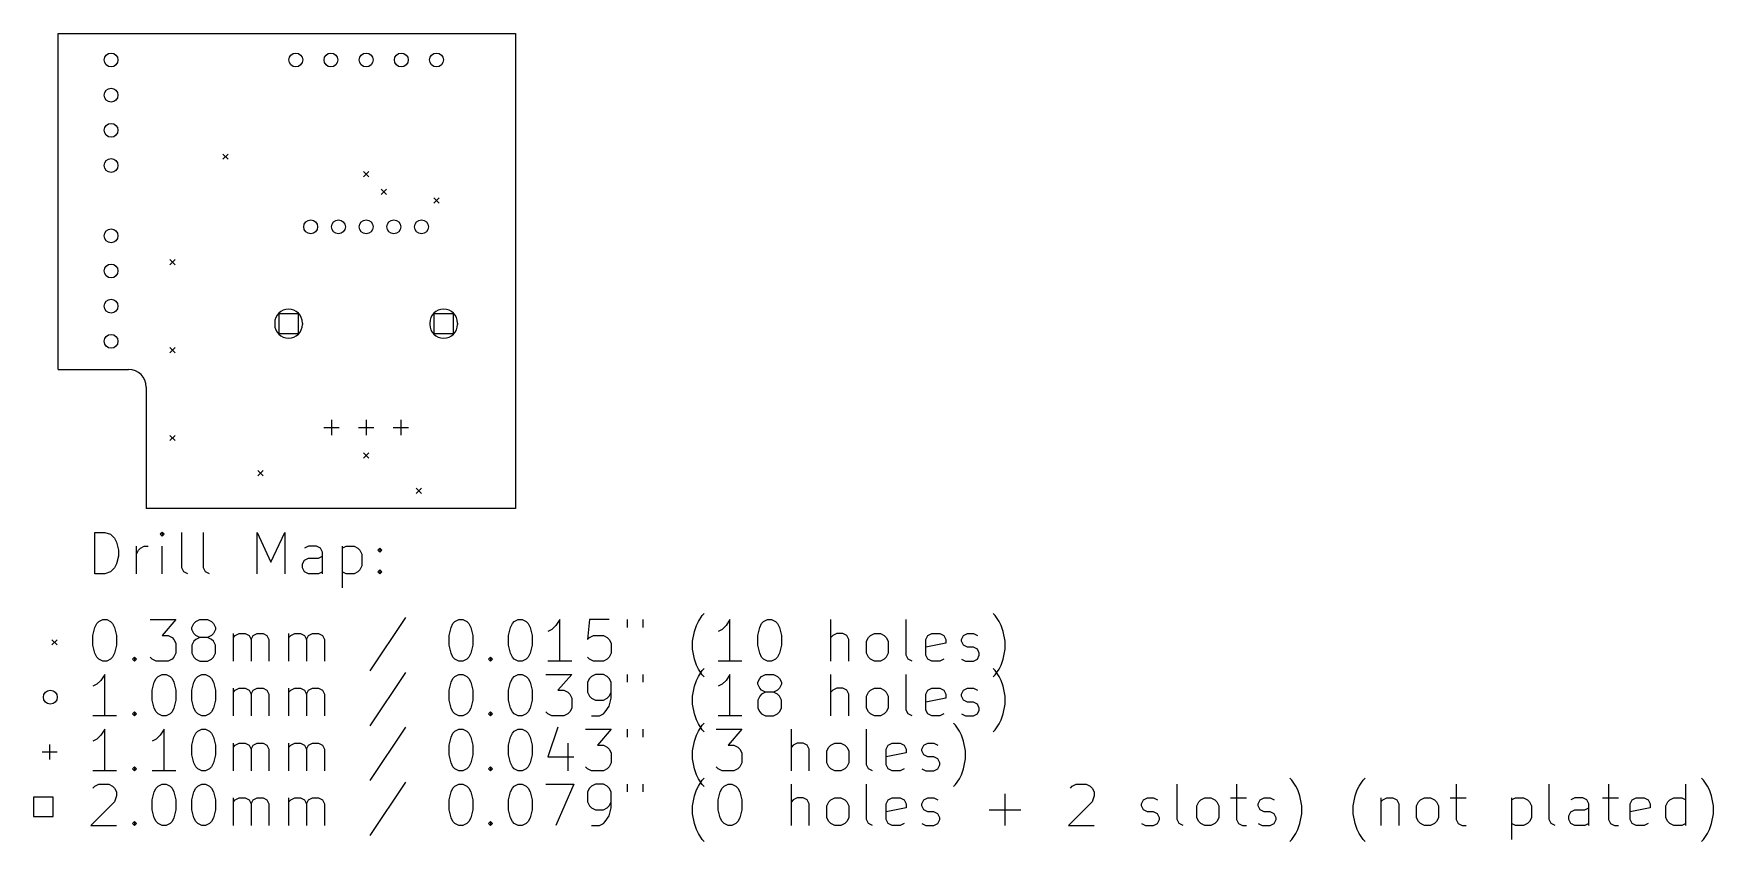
# Model space of a CAD drawing. Extents: x 108 to 229, y -112 to -53.
import ezdxf

# ---------------------------------------------------------------- set-up
doc = ezdxf.new("R2010")
doc.units = 0
doc.header["$MEASUREMENT"] = 0
doc.layers.add('BLACK', color=7, linetype='CONTINUOUS')

msp = doc.modelspace()

# ---------------------------------------------------------------- linework, layer by layer
at = {"layer": 'Black'}
for p, q in [((109.855, -77.597), (109.855, -53.34)), ((109.855, -53.34), (142.875, -53.34)), ((142.875, -53.34), (142.875, -87.63)), ((121.73, -62.0395), (122.11, -62.4205)), ((122.11, -62.0395), (121.73, -62.4205)), ((131.889, -63.3095), (132.27, -63.6905)), ((132.27, -63.3095), (131.889, -63.6905)), ((133.159, -64.5795), (133.54, -64.9605)), ((133.54, -64.5795), (133.159, -64.9605)), ((136.969, -65.2145), (137.35, -65.5955)), ((137.35, -65.2145), (136.969, -65.5955)), ((117.919, -69.6595), (118.3, -70.0405)), ((118.3, -69.6595), (117.919, -70.0405)), ((127.187, -73.5879), (125.773, -73.5879)), ((125.773, -73.5879), (125.773, -75.0021)), ((127.187, -75.0021), (127.187, -73.5879)), ((138.387, -73.5879), (136.973, -73.5879)), ((136.973, -73.5879), (136.973, -75.0021)), ((138.387, -75.0021), (138.387, -73.5879)), ((125.48, -74.245), (125.48, -74.345)), ((125.773, -75.0021), (127.187, -75.0021)), ((127.48, -74.245), (127.48, -74.345)), ((136.68, -74.245), (136.68, -74.345)), ((136.973, -75.0021), (138.387, -75.0021)), ((138.68, -74.245), (138.68, -74.345)), ((117.919, -76.0095), (118.3, -76.3905)), ((118.3, -76.0095), (117.919, -76.3905)), ((109.855, -77.597), (114.935, -77.597)), ((116.205, -78.867), (116.205, -87.63)), ((129.58, -81.245), (129.58, -82.345)), ((132.08, -81.245), (132.08, -82.345)), ((134.58, -81.245), (134.58, -82.345)), ((117.919, -82.3595), (118.3, -82.7405)), ((118.3, -82.3595), (117.919, -82.7405)), ((129.03, -81.795), (130.13, -81.795)), ((131.53, -81.795), (132.63, -81.795)), ((134.03, -81.795), (135.13, -81.795)), ((131.889, -83.6295), (132.27, -84.0105)), ((132.27, -83.6295), (131.889, -84.0105)), ((124.269, -84.8995), (124.65, -85.2805)), ((124.65, -84.8995), (124.269, -85.2805)), ((135.7, -86.1695), (136.081, -86.5505)), ((136.081, -86.1695), (135.7, -86.5505)), ((142.875, -87.63), (116.205, -87.63)), ((112.494, -92.3621), (112.494, -89.3621)), ((112.494, -89.3621), (113.209, -89.3621)), ((113.209, -89.3621), (113.637, -89.505)), ((113.637, -89.505), (113.923, -89.7907)), ((117.351, -89.3621), (117.209, -89.505)), ((117.209, -89.505), (117.351, -89.6479)), ((117.494, -89.505), (117.351, -89.3621)), ((117.351, -89.3621), (117.351, -89.6479)), ((117.351, -89.6479), (117.494, -89.505)), ((118.78, -91.9336), (118.78, -89.3621)), ((120.351, -91.9336), (120.351, -89.3621)), ((124.209, -92.3621), (124.209, -89.3621)), ((124.209, -89.3621), (125.209, -91.505)), ((125.209, -91.505), (126.209, -89.3621)), ((126.209, -89.3621), (126.209, -92.3621)), ((113.923, -89.7907), (114.066, -90.0764)), ((114.066, -90.0764), (114.209, -90.6479)), ((114.209, -90.6479), (114.209, -91.0764)), ((115.494, -92.3621), (115.494, -90.3621)), ((115.494, -90.9336), (115.637, -90.6479)), ((115.637, -90.6479), (115.78, -90.505)), ((115.78, -90.505), (116.066, -90.3621)), ((116.066, -90.3621), (116.351, -90.3621)), ((117.351, -92.3621), (117.351, -90.3621)), ((127.923, -90.3621), (127.637, -90.505)), ((128.494, -90.3621), (127.923, -90.3621)), ((128.78, -90.505), (128.494, -90.3621)), ((128.923, -90.7907), (128.78, -90.505)), ((128.923, -92.3621), (128.923, -90.7907)), ((130.351, -90.3621), (130.351, -93.3621)), ((130.351, -90.505), (130.637, -90.3621)), ((130.637, -90.3621), (131.209, -90.3621)), ((131.209, -90.3621), (131.494, -90.505)), ((131.494, -90.505), (131.637, -90.6479)), ((131.637, -90.6479), (131.78, -90.9336)), ((131.78, -90.9336), (131.78, -91.7907)), ((132.923, -90.6479), (133.066, -90.505)), ((133.066, -90.7907), (132.923, -90.6479)), ((133.066, -90.505), (133.209, -90.6479)), ((133.066, -90.505), (133.066, -90.7907)), ((133.209, -90.6479), (133.066, -90.7907)), ((113.923, -91.9336), (113.637, -92.2193)), ((114.066, -91.6479), (113.923, -91.9336)), ((114.209, -91.0764), (114.066, -91.6479)), ((118.923, -92.2193), (118.78, -91.9336)), ((120.494, -92.2193), (120.351, -91.9336)), ((127.494, -91.6479), (127.637, -91.3621)), ((127.494, -91.9336), (127.494, -91.6479)), ((127.637, -92.2193), (127.494, -91.9336)), ((127.637, -91.3621), (127.923, -91.2193)), ((127.923, -91.2193), (128.637, -91.2193)), ((128.637, -91.2193), (128.923, -91.0764)), ((131.637, -92.0764), (131.494, -92.2193)), ((131.78, -91.7907), (131.637, -92.0764)), ((132.923, -92.2193), (133.066, -92.0764)), ((133.066, -92.0764), (133.209, -92.2193)), ((133.066, -92.0764), (133.066, -92.3621)), ((113.209, -92.3621), (112.494, -92.3621)), ((113.637, -92.2193), (113.209, -92.3621)), ((119.209, -92.3621), (118.923, -92.2193)), ((120.78, -92.3621), (120.494, -92.2193)), ((127.923, -92.3621), (127.637, -92.2193)), ((128.637, -92.3621), (127.923, -92.3621)), ((128.923, -92.2193), (128.637, -92.3621)), ((130.637, -92.3621), (130.351, -92.2193)), ((131.209, -92.3621), (130.637, -92.3621)), ((131.494, -92.2193), (131.209, -92.3621)), ((133.066, -92.3621), (132.923, -92.2193)), ((133.209, -92.2193), (133.066, -92.3621)), ((112.637, -95.9479), (112.78, -95.805)), ((112.78, -95.805), (113.066, -95.6621)), ((113.066, -95.6621), (113.351, -95.6621)), ((113.351, -95.6621), (113.637, -95.805)), ((113.637, -95.805), (113.78, -95.9479)), ((116.494, -95.6621), (118.351, -95.6621)), ((118.351, -95.6621), (117.351, -96.805)), ((119.637, -95.9479), (119.78, -95.805)), ((119.78, -95.805), (120.066, -95.6621)), ((120.066, -95.6621), (120.637, -95.6621)), ((120.637, -95.6621), (120.923, -95.805)), ((120.923, -95.805), (121.066, -95.9479)), ((134.923, -95.5193), (132.351, -99.3764)), ((138.351, -95.9479), (138.494, -95.805)), ((138.494, -95.805), (138.78, -95.6621)), ((138.78, -95.6621), (139.066, -95.6621)), ((139.066, -95.6621), (139.351, -95.805)), ((139.351, -95.805), (139.494, -95.9479)), ((142.637, -95.9479), (142.78, -95.805)), ((142.78, -95.805), (143.066, -95.6621)), ((143.066, -95.6621), (143.351, -95.6621)), ((143.351, -95.6621), (143.637, -95.805)), ((143.637, -95.805), (143.78, -95.9479)), ((146.066, -95.6621), (145.78, -96.0907)), ((146.066, -98.6621), (146.066, -95.6621)), ((148.209, -95.6621), (148.066, -97.0907)), ((149.637, -95.6621), (148.209, -95.6621)), ((150.923, -95.6621), (150.923, -96.2336)), ((152.066, -95.6621), (152.066, -96.2336)), ((155.923, -96.0907), (156.066, -95.805)), ((156.066, -95.805), (156.351, -95.3764)), ((156.351, -95.3764), (156.494, -95.2336)), ((158.351, -95.6621), (158.066, -96.0907)), ((158.351, -98.6621), (158.351, -95.6621)), ((160.637, -95.9479), (160.78, -95.805)), ((160.78, -95.805), (161.066, -95.6621)), ((161.066, -95.6621), (161.351, -95.6621)), ((161.351, -95.6621), (161.637, -95.805)), ((161.637, -95.805), (161.78, -95.9479)), ((165.637, -98.6621), (165.637, -95.6621)), ((171.066, -98.2336), (171.066, -95.6621)), ((177.494, -95.3764), (177.351, -95.2336)), ((177.78, -95.805), (177.494, -95.3764)), ((177.923, -96.0907), (177.78, -95.805)), ((112.351, -96.805), (112.494, -96.2336)), ((112.351, -97.5193), (112.351, -96.805)), ((112.494, -96.2336), (112.637, -95.9479)), ((113.78, -95.9479), (113.923, -96.2336)), ((113.923, -96.2336), (114.066, -96.805)), ((114.066, -96.805), (114.066, -97.5193)), ((117.351, -96.805), (117.78, -96.805)), ((117.78, -96.805), (118.066, -96.9479)), ((118.066, -96.9479), (118.209, -97.0907)), ((119.494, -96.2336), (119.637, -95.9479)), ((119.494, -96.3764), (119.494, -96.2336)), ((119.637, -96.6621), (119.494, -96.3764)), ((119.78, -96.805), (119.637, -96.6621)), ((120.066, -96.9479), (119.78, -96.805)), ((120.066, -96.9479), (119.78, -97.0907)), ((120.637, -96.9479), (120.066, -96.9479)), ((120.923, -96.805), (120.637, -96.9479)), ((120.923, -97.0907), (120.637, -96.9479)), ((121.066, -96.6621), (120.923, -96.805)), ((121.066, -95.9479), (121.209, -96.2336)), ((121.209, -96.3764), (121.066, -96.6621)), ((121.209, -96.2336), (121.209, -96.3764)), ((122.494, -98.6621), (122.494, -96.6621)), ((122.494, -96.9479), (122.637, -96.805)), ((122.637, -96.805), (122.923, -96.6621)), ((122.923, -96.6621), (123.351, -96.6621)), ((123.351, -96.6621), (123.637, -96.805)), ((123.637, -96.805), (123.78, -97.0907)), ((123.78, -97.0907), (123.923, -96.805)), ((123.923, -96.805), (124.209, -96.6621)), ((124.209, -96.6621), (124.637, -96.6621)), ((124.637, -96.6621), (124.923, -96.805)), ((124.923, -96.805), (125.066, -97.0907)), ((126.494, -98.6621), (126.494, -96.6621)), ((126.494, -96.9479), (126.637, -96.805)), ((126.637, -96.805), (126.923, -96.6621)), ((126.923, -96.6621), (127.351, -96.6621)), ((127.351, -96.6621), (127.637, -96.805)), ((127.637, -96.805), (127.78, -97.0907)), ((127.78, -97.0907), (127.923, -96.805)), ((127.923, -96.805), (128.209, -96.6621)), ((128.209, -96.6621), (128.637, -96.6621)), ((128.637, -96.6621), (128.923, -96.805)), ((128.923, -96.805), (129.066, -97.0907)), ((138.066, -96.805), (138.209, -96.2336)), ((138.066, -97.5193), (138.066, -96.805)), ((138.209, -96.2336), (138.351, -95.9479)), ((139.494, -95.9479), (139.637, -96.2336)), ((139.637, -96.2336), (139.78, -96.805)), ((139.78, -96.805), (139.78, -97.5193)), ((142.351, -96.805), (142.494, -96.2336)), ((142.351, -97.5193), (142.351, -96.805)), ((142.494, -96.2336), (142.637, -95.9479)), ((143.78, -95.9479), (143.923, -96.2336)), ((143.923, -96.2336), (144.066, -96.805)), ((144.066, -96.805), (144.066, -97.5193)), ((145.494, -96.3764), (145.209, -96.5193)), ((145.78, -96.0907), (145.494, -96.3764)), ((148.066, -97.0907), (148.209, -96.9479)), ((148.209, -96.9479), (148.494, -96.805)), ((148.494, -96.805), (149.209, -96.805)), ((149.209, -96.805), (149.494, -96.9479)), ((149.494, -96.9479), (149.637, -97.0907)), ((155.637, -97.2336), (155.78, -96.5193)), ((155.78, -96.5193), (155.923, -96.0907)), ((157.78, -96.3764), (157.494, -96.5193)), ((158.066, -96.0907), (157.78, -96.3764)), ((160.351, -96.805), (160.494, -96.2336)), ((160.351, -97.5193), (160.351, -96.805)), ((160.494, -96.2336), (160.637, -95.9479)), ((161.78, -95.9479), (161.923, -96.2336)), ((161.923, -96.2336), (162.066, -96.805)), ((162.066, -96.805), (162.066, -97.5193)), ((165.78, -96.805), (165.637, -96.9479)), ((166.066, -96.6621), (165.78, -96.805)), ((166.494, -96.6621), (166.066, -96.6621)), ((166.78, -96.805), (166.494, -96.6621)), ((166.923, -97.0907), (166.78, -96.805)), ((168.209, -97.2336), (168.351, -96.9479)), ((168.351, -96.9479), (168.494, -96.805)), ((168.494, -96.805), (168.78, -96.6621)), ((168.78, -96.6621), (169.209, -96.6621)), ((169.209, -96.6621), (169.494, -96.805)), ((169.494, -96.805), (169.637, -96.9479)), ((169.637, -96.9479), (169.78, -97.2336)), ((172.494, -97.0907), (172.637, -96.805)), ((172.637, -96.805), (172.923, -96.6621)), ((172.923, -96.6621), (173.494, -96.6621)), ((173.494, -96.6621), (173.78, -96.805)), ((173.78, -96.805), (173.923, -97.0907)), ((175.066, -97.0907), (175.209, -96.805)), ((175.209, -96.805), (175.494, -96.6621)), ((175.494, -96.6621), (175.923, -96.6621)), ((175.923, -96.6621), (176.209, -96.805)), ((178.066, -96.5193), (177.923, -96.0907)), ((178.209, -97.2336), (178.066, -96.5193)), ((109.399, -97.1145), (109.78, -97.4955)), ((109.78, -97.1145), (109.399, -97.4955)), ((112.494, -98.0907), (112.351, -97.5193)), ((112.637, -98.3764), (112.494, -98.0907)), ((113.923, -98.0907), (113.78, -98.3764)), ((114.066, -97.5193), (113.923, -98.0907)), ((118.209, -97.0907), (118.351, -97.3764)), ((118.351, -98.0907), (118.209, -98.3764)), ((118.351, -97.3764), (118.351, -98.0907)), ((119.637, -97.2336), (119.494, -97.5193)), ((119.494, -97.5193), (119.494, -98.0907)), ((119.494, -98.0907), (119.637, -98.3764)), ((119.78, -97.0907), (119.637, -97.2336)), ((121.066, -97.2336), (120.923, -97.0907)), ((121.209, -97.5193), (121.066, -97.2336)), ((121.066, -98.3764), (121.209, -98.0907)), ((121.209, -98.0907), (121.209, -97.5193)), ((123.78, -97.0907), (123.78, -98.6621)), ((125.066, -97.0907), (125.066, -98.6621)), ((127.78, -97.0907), (127.78, -98.6621)), ((129.066, -97.0907), (129.066, -98.6621)), ((138.209, -98.0907), (138.066, -97.5193)), ((138.351, -98.3764), (138.209, -98.0907)), ((139.637, -98.0907), (139.494, -98.3764)), ((139.78, -97.5193), (139.637, -98.0907)), ((142.494, -98.0907), (142.351, -97.5193)), ((142.637, -98.3764), (142.494, -98.0907)), ((143.923, -98.0907), (143.78, -98.3764)), ((144.066, -97.5193), (143.923, -98.0907)), ((149.637, -97.0907), (149.78, -97.3764)), ((149.78, -98.0907), (149.637, -98.3764)), ((149.78, -97.3764), (149.78, -98.0907)), ((155.637, -97.805), (155.637, -97.2336)), ((155.78, -98.5193), (155.637, -97.805)), ((160.494, -98.0907), (160.351, -97.5193)), ((160.637, -98.3764), (160.494, -98.0907)), ((161.923, -98.0907), (161.78, -98.3764)), ((162.066, -97.5193), (161.923, -98.0907)), ((166.923, -98.6621), (166.923, -97.0907)), ((168.209, -98.0907), (168.209, -97.2336)), ((168.351, -98.3764), (168.209, -98.0907)), ((169.78, -98.0907), (169.637, -98.3764)), ((169.78, -97.2336), (169.78, -98.0907)), ((171.209, -98.5193), (171.066, -98.2336)), ((172.494, -98.2336), (172.494, -97.0907)), ((173.923, -97.3764), (172.494, -97.6621)), ((172.637, -98.5193), (172.494, -98.2336)), ((173.923, -97.0907), (173.923, -97.3764)), ((175.066, -97.2336), (175.066, -97.0907)), ((175.209, -97.5193), (175.066, -97.2336)), ((175.494, -97.6621), (175.209, -97.5193)), ((175.923, -97.6621), (175.494, -97.6621)), ((176.209, -97.805), (175.923, -97.6621)), ((176.351, -98.0907), (176.209, -97.805)), ((176.209, -98.5193), (176.351, -98.2336)), ((176.351, -98.2336), (176.351, -98.0907)), ((178.066, -98.5193), (178.209, -97.805)), ((178.209, -97.805), (178.209, -97.2336)), ((112.78, -98.5193), (112.637, -98.3764)), ((113.066, -98.6621), (112.78, -98.5193)), ((113.351, -98.6621), (113.066, -98.6621)), ((113.637, -98.5193), (113.351, -98.6621)), ((113.78, -98.3764), (113.637, -98.5193)), ((115.209, -98.5193), (115.351, -98.3764)), ((115.351, -98.6621), (115.209, -98.5193)), ((115.351, -98.3764), (115.494, -98.5193)), ((115.351, -98.3764), (115.351, -98.6621)), ((115.494, -98.5193), (115.351, -98.6621)), ((116.637, -98.5193), (116.494, -98.3764)), ((116.923, -98.6621), (116.637, -98.5193)), ((117.78, -98.6621), (116.923, -98.6621)), ((118.066, -98.5193), (117.78, -98.6621)), ((118.209, -98.3764), (118.066, -98.5193)), ((119.637, -98.3764), (119.78, -98.5193)), ((119.78, -98.5193), (120.066, -98.6621)), ((120.066, -98.6621), (120.637, -98.6621)), ((120.637, -98.6621), (120.923, -98.5193)), ((120.923, -98.5193), (121.066, -98.3764)), ((138.494, -98.5193), (138.351, -98.3764)), ((138.78, -98.6621), (138.494, -98.5193)), ((139.066, -98.6621), (138.78, -98.6621)), ((139.351, -98.5193), (139.066, -98.6621)), ((139.494, -98.3764), (139.351, -98.5193)), ((140.923, -98.5193), (141.066, -98.3764)), ((141.066, -98.6621), (140.923, -98.5193)), ((141.066, -98.3764), (141.209, -98.5193)), ((141.066, -98.3764), (141.066, -98.6621)), ((141.209, -98.5193), (141.066, -98.6621)), ((142.78, -98.5193), (142.637, -98.3764)), ((143.066, -98.6621), (142.78, -98.5193)), ((143.351, -98.6621), (143.066, -98.6621)), ((143.637, -98.5193), (143.351, -98.6621)), ((143.78, -98.3764), (143.637, -98.5193)), ((146.923, -98.6621), (145.209, -98.6621)), ((148.209, -98.5193), (148.066, -98.3764)), ((148.494, -98.6621), (148.209, -98.5193)), ((149.209, -98.6621), (148.494, -98.6621)), ((149.494, -98.5193), (149.209, -98.6621)), ((149.637, -98.3764), (149.494, -98.5193)), ((155.923, -98.9479), (155.78, -98.5193)), ((156.066, -99.2336), (155.923, -98.9479)), ((156.351, -99.6621), (156.066, -99.2336)), ((156.066, -99.765), (156.351, -99.3364)), ((156.351, -99.3364), (156.494, -99.1936)), ((159.209, -98.6621), (157.494, -98.6621)), ((160.78, -98.5193), (160.637, -98.3764)), ((161.066, -98.6621), (160.78, -98.5193)), ((161.351, -98.6621), (161.066, -98.6621)), ((161.637, -98.5193), (161.351, -98.6621)), ((161.78, -98.3764), (161.637, -98.5193)), ((168.494, -98.5193), (168.351, -98.3764)), ((168.78, -98.6621), (168.494, -98.5193)), ((169.209, -98.6621), (168.78, -98.6621)), ((169.494, -98.5193), (169.209, -98.6621)), ((169.637, -98.3764), (169.494, -98.5193)), ((171.494, -98.6621), (171.209, -98.5193)), ((172.923, -98.6621), (172.637, -98.5193)), ((173.494, -98.6621), (172.923, -98.6621)), ((173.78, -98.5193), (173.494, -98.6621)), ((175.066, -98.5193), (175.351, -98.6621)), ((175.351, -98.6621), (175.923, -98.6621)), ((175.923, -98.6621), (176.209, -98.5193)), ((177.494, -99.3364), (177.351, -99.1936)), ((177.494, -99.6621), (177.78, -99.2336)), ((177.78, -99.765), (177.494, -99.3364)), ((177.78, -99.2336), (177.923, -98.9479)), ((177.923, -98.9479), (178.066, -98.5193)), ((112.637, -100.336), (112.351, -100.479)), ((112.923, -100.051), (112.637, -100.336)), ((113.209, -99.6221), (112.923, -100.051)), ((113.209, -102.622), (113.209, -99.6221)), ((116.637, -100.765), (116.78, -100.194)), ((116.78, -100.194), (116.923, -99.9079)), ((116.923, -99.9079), (117.066, -99.765)), ((117.066, -99.765), (117.351, -99.6221)), ((117.351, -99.6221), (117.637, -99.6221)), ((117.637, -99.6221), (117.923, -99.765)), ((117.923, -99.765), (118.066, -99.9079)), ((118.066, -99.9079), (118.209, -100.194)), ((118.209, -100.194), (118.351, -100.765)), ((119.494, -100.765), (119.637, -100.194)), ((119.637, -100.194), (119.78, -99.9079)), ((119.78, -99.9079), (119.923, -99.765)), ((119.923, -99.765), (120.209, -99.6221)), ((120.209, -99.6221), (120.494, -99.6221)), ((120.494, -99.6221), (120.78, -99.765)), ((120.78, -99.765), (120.923, -99.9079)), ((120.923, -99.9079), (121.066, -100.194)), ((121.066, -100.194), (121.209, -100.765)), ((122.494, -102.622), (122.494, -100.622)), ((122.637, -100.765), (122.923, -100.622)), ((122.923, -100.622), (123.351, -100.622)), ((123.351, -100.622), (123.637, -100.765)), ((123.923, -100.765), (124.209, -100.622)), ((124.209, -100.622), (124.637, -100.622)), ((124.637, -100.622), (124.923, -100.765)), ((126.494, -102.622), (126.494, -100.622)), ((126.637, -100.765), (126.923, -100.622)), ((126.923, -100.622), (127.351, -100.622)), ((127.351, -100.622), (127.637, -100.765)), ((127.923, -100.765), (128.209, -100.622)), ((128.209, -100.622), (128.637, -100.622)), ((128.637, -100.622), (128.923, -100.765)), ((134.923, -99.4793), (132.351, -103.336)), ((138.066, -100.765), (138.209, -100.194)), ((138.209, -100.194), (138.351, -99.9079)), ((138.351, -99.9079), (138.494, -99.765)), ((138.494, -99.765), (138.78, -99.6221)), ((138.78, -99.6221), (139.066, -99.6221)), ((139.066, -99.6221), (139.351, -99.765)), ((139.351, -99.765), (139.494, -99.9079)), ((139.494, -99.9079), (139.637, -100.194)), ((139.637, -100.194), (139.78, -100.765)), ((142.351, -100.765), (142.494, -100.194)), ((142.494, -100.194), (142.637, -99.9079)), ((142.637, -99.9079), (142.78, -99.765)), ((142.78, -99.765), (143.066, -99.6221)), ((143.066, -99.6221), (143.351, -99.6221)), ((143.351, -99.6221), (143.637, -99.765)), ((143.637, -99.765), (143.78, -99.9079)), ((143.78, -99.9079), (143.923, -100.194)), ((143.923, -100.194), (144.066, -100.765)), ((145.066, -99.6221), (146.923, -99.6221)), ((146.923, -99.6221), (145.923, -100.765)), ((148.209, -99.9079), (148.066, -100.194)), ((148.066, -100.194), (148.066, -100.908)), ((148.351, -99.765), (148.209, -99.9079)), ((148.637, -99.6221), (148.351, -99.765)), ((149.209, -99.6221), (148.637, -99.6221)), ((149.494, -99.765), (149.209, -99.6221)), ((149.637, -99.9079), (149.494, -99.765)), ((149.78, -100.194), (149.637, -99.9079)), ((149.78, -101.336), (149.78, -100.194)), ((150.923, -99.6221), (150.923, -100.194)), ((152.066, -99.6221), (152.066, -100.194)), ((155.637, -101.194), (155.78, -100.479)), ((155.78, -100.479), (155.923, -100.051)), ((155.923, -100.051), (156.066, -99.765)), ((156.494, -99.805), (156.351, -99.6621)), ((157.78, -100.336), (157.494, -100.479)), ((158.066, -100.051), (157.78, -100.336)), ((158.351, -99.6221), (158.066, -100.051)), ((158.351, -102.622), (158.351, -99.6221)), ((160.351, -100.194), (160.494, -99.9079)), ((160.351, -100.336), (160.351, -100.194)), ((160.494, -100.622), (160.351, -100.336)), ((160.494, -99.9079), (160.637, -99.765)), ((160.637, -100.765), (160.494, -100.622)), ((160.637, -99.765), (160.923, -99.6221)), ((160.923, -99.6221), (161.494, -99.6221)), ((161.494, -99.6221), (161.78, -99.765)), ((161.78, -99.765), (161.923, -99.9079)), ((161.923, -100.622), (161.78, -100.765)), ((161.923, -99.9079), (162.066, -100.194)), ((162.066, -100.336), (161.923, -100.622)), ((162.066, -100.194), (162.066, -100.336)), ((165.637, -102.622), (165.637, -99.6221)), ((166.066, -100.622), (165.78, -100.765)), ((166.494, -100.622), (166.066, -100.622)), ((166.78, -100.765), (166.494, -100.622)), ((168.494, -100.765), (168.78, -100.622)), ((168.78, -100.622), (169.209, -100.622)), ((169.209, -100.622), (169.494, -100.765)), ((171.066, -102.194), (171.066, -99.6221)), ((172.637, -100.765), (172.923, -100.622)), ((172.923, -100.622), (173.494, -100.622)), ((173.494, -100.622), (173.78, -100.765)), ((175.209, -100.765), (175.494, -100.622)), ((175.494, -100.622), (175.923, -100.622)), ((175.923, -100.622), (176.209, -100.765)), ((177.351, -99.805), (177.494, -99.6621)), ((177.923, -100.051), (177.78, -99.765)), ((178.066, -100.479), (177.923, -100.051)), ((178.209, -101.194), (178.066, -100.479)), ((116.637, -101.479), (116.637, -100.765)), ((116.78, -102.051), (116.637, -101.479)), ((118.351, -101.479), (118.209, -102.051)), ((118.351, -100.765), (118.351, -101.479)), ((119.494, -101.479), (119.494, -100.765)), ((119.637, -102.051), (119.494, -101.479)), ((121.209, -101.479), (121.066, -102.051)), ((121.209, -100.765), (121.209, -101.479)), ((122.494, -100.908), (122.637, -100.765)), ((123.637, -100.765), (123.78, -101.051)), ((123.78, -101.051), (123.923, -100.765)), ((123.78, -101.051), (123.78, -102.622)), ((124.923, -100.765), (125.066, -101.051)), ((125.066, -101.051), (125.066, -102.622)), ((126.494, -100.908), (126.637, -100.765)), ((127.637, -100.765), (127.78, -101.051)), ((127.78, -101.051), (127.923, -100.765)), ((127.78, -101.051), (127.78, -102.622)), ((128.923, -100.765), (129.066, -101.051)), ((129.066, -101.051), (129.066, -102.622)), ((138.066, -101.479), (138.066, -100.765)), ((138.209, -102.051), (138.066, -101.479)), ((139.78, -101.479), (139.637, -102.051)), ((139.78, -100.765), (139.78, -101.479)), ((142.351, -101.479), (142.351, -100.765)), ((142.494, -102.051), (142.351, -101.479)), ((144.066, -101.479), (143.923, -102.051)), ((144.066, -100.765), (144.066, -101.479)), ((145.923, -100.765), (146.351, -100.765)), ((146.351, -100.765), (146.637, -100.908)), ((146.637, -100.908), (146.78, -101.051)), ((146.78, -101.051), (146.923, -101.336)), ((146.923, -101.336), (146.923, -102.051)), ((148.066, -100.908), (148.209, -101.194)), ((148.209, -101.194), (148.351, -101.336)), ((148.351, -101.336), (148.637, -101.479)), ((148.637, -101.479), (149.209, -101.479)), ((149.209, -101.479), (149.494, -101.336)), ((149.494, -101.336), (149.637, -101.194)), ((149.637, -101.194), (149.78, -100.908)), ((149.637, -101.908), (149.78, -101.336)), ((155.637, -101.765), (155.637, -101.194)), ((155.78, -102.479), (155.637, -101.765)), ((160.494, -101.194), (160.351, -101.479)), ((160.351, -101.479), (160.351, -102.051)), ((160.637, -101.051), (160.494, -101.194)), ((160.923, -100.908), (160.637, -100.765)), ((160.923, -100.908), (160.637, -101.051)), ((161.494, -100.908), (160.923, -100.908)), ((161.78, -100.765), (161.494, -100.908)), ((161.78, -101.051), (161.494, -100.908)), ((161.923, -101.194), (161.78, -101.051)), ((162.066, -101.479), (161.923, -101.194)), ((162.066, -102.051), (162.066, -101.479)), ((165.78, -100.765), (165.637, -100.908)), ((166.923, -101.051), (166.78, -100.765)), ((166.923, -102.622), (166.923, -101.051)), ((168.209, -101.194), (168.351, -100.908)), ((168.209, -102.051), (168.209, -101.194)), ((168.351, -100.908), (168.494, -100.765)), ((169.494, -100.765), (169.637, -100.908)), ((169.637, -100.908), (169.78, -101.194)), ((169.78, -101.194), (169.78, -102.051)), ((172.494, -101.051), (172.637, -100.765)), ((172.494, -102.194), (172.494, -101.051)), ((173.923, -101.336), (172.494, -101.622)), ((173.78, -100.765), (173.923, -101.051)), ((173.923, -101.051), (173.923, -101.336)), ((175.066, -101.051), (175.209, -100.765)), ((175.066, -101.194), (175.066, -101.051)), ((175.209, -101.479), (175.066, -101.194)), ((175.494, -101.622), (175.209, -101.479)), ((175.923, -101.622), (175.494, -101.622)), ((176.209, -101.765), (175.923, -101.622)), ((176.351, -102.051), (176.209, -101.765)), ((178.066, -102.479), (178.209, -101.765)), ((178.209, -101.765), (178.209, -101.194)), ((114.066, -102.622), (112.351, -102.622)), ((115.209, -102.479), (115.351, -102.336)), ((115.351, -102.622), (115.209, -102.479)), ((115.351, -102.336), (115.494, -102.479)), ((115.351, -102.336), (115.351, -102.622)), ((115.494, -102.479), (115.351, -102.622)), ((116.923, -102.336), (116.78, -102.051)), ((117.066, -102.479), (116.923, -102.336)), ((117.351, -102.622), (117.066, -102.479)), ((117.637, -102.622), (117.351, -102.622)), ((117.923, -102.479), (117.637, -102.622)), ((118.066, -102.336), (117.923, -102.479)), ((118.209, -102.051), (118.066, -102.336)), ((119.78, -102.336), (119.637, -102.051)), ((119.923, -102.479), (119.78, -102.336)), ((120.209, -102.622), (119.923, -102.479)), ((120.494, -102.622), (120.209, -102.622)), ((120.78, -102.479), (120.494, -102.622)), ((120.923, -102.336), (120.78, -102.479)), ((121.066, -102.051), (120.923, -102.336)), ((138.351, -102.336), (138.209, -102.051)), ((138.494, -102.479), (138.351, -102.336)), ((138.78, -102.622), (138.494, -102.479)), ((139.066, -102.622), (138.78, -102.622)), ((139.351, -102.479), (139.066, -102.622)), ((139.494, -102.336), (139.351, -102.479)), ((139.637, -102.051), (139.494, -102.336)), ((140.923, -102.479), (141.066, -102.336)), ((141.066, -102.622), (140.923, -102.479)), ((141.066, -102.336), (141.209, -102.479)), ((141.066, -102.336), (141.066, -102.622)), ((141.209, -102.479), (141.066, -102.622)), ((142.637, -102.336), (142.494, -102.051)), ((142.78, -102.479), (142.637, -102.336)), ((143.066, -102.622), (142.78, -102.479)), ((143.351, -102.622), (143.066, -102.622)), ((143.637, -102.479), (143.351, -102.622)), ((143.78, -102.336), (143.637, -102.479)), ((143.923, -102.051), (143.78, -102.336)), ((145.209, -102.479), (145.066, -102.336)), ((145.494, -102.622), (145.209, -102.479)), ((146.351, -102.622), (145.494, -102.622)), ((146.637, -102.479), (146.351, -102.622)), ((146.78, -102.336), (146.637, -102.479)), ((146.923, -102.051), (146.78, -102.336)), ((148.351, -102.622), (148.923, -102.622)), ((148.923, -102.622), (149.209, -102.479)), ((149.209, -102.479), (149.351, -102.336)), ((149.351, -102.336), (149.637, -101.908)), ((155.923, -102.908), (155.78, -102.479)), ((156.066, -103.194), (155.923, -102.908)), ((159.209, -102.622), (157.494, -102.622)), ((160.351, -102.051), (160.494, -102.336)), ((160.494, -102.336), (160.637, -102.479)), ((160.637, -102.479), (160.923, -102.622)), ((160.923, -102.622), (161.494, -102.622)), ((161.494, -102.622), (161.78, -102.479)), ((161.78, -102.479), (161.923, -102.336)), ((161.923, -102.336), (162.066, -102.051)), ((168.351, -102.336), (168.209, -102.051)), ((168.494, -102.479), (168.351, -102.336)), ((168.78, -102.622), (168.494, -102.479)), ((169.209, -102.622), (168.78, -102.622)), ((169.494, -102.479), (169.209, -102.622)), ((169.637, -102.336), (169.494, -102.479)), ((169.78, -102.051), (169.637, -102.336)), ((171.209, -102.479), (171.066, -102.194)), ((171.494, -102.622), (171.209, -102.479)), ((172.637, -102.479), (172.494, -102.194)), ((172.923, -102.622), (172.637, -102.479)), ((173.494, -102.622), (172.923, -102.622)), ((173.78, -102.479), (173.494, -102.622)), ((175.066, -102.479), (175.351, -102.622)), ((175.351, -102.622), (175.923, -102.622)), ((175.923, -102.622), (176.209, -102.479)), ((176.209, -102.479), (176.351, -102.194)), ((176.351, -102.194), (176.351, -102.051)), ((177.78, -103.194), (177.923, -102.908)), ((177.923, -102.908), (178.066, -102.479)), ((112.637, -104.296), (112.351, -104.439)), ((112.923, -104.011), (112.637, -104.296)), ((113.209, -103.582), (112.923, -104.011)), ((113.209, -106.582), (113.209, -103.582)), ((116.923, -104.296), (116.637, -104.439)), ((117.209, -104.011), (116.923, -104.296)), ((117.494, -103.582), (117.209, -104.011)), ((117.494, -106.582), (117.494, -103.582)), ((119.494, -104.725), (119.637, -104.154)), ((119.637, -104.154), (119.78, -103.868)), ((119.78, -103.868), (119.923, -103.725)), ((119.923, -103.725), (120.209, -103.582)), ((120.209, -103.582), (120.494, -103.582)), ((120.494, -103.582), (120.78, -103.725)), ((120.78, -103.725), (120.923, -103.868)), ((120.923, -103.868), (121.066, -104.154)), ((121.066, -104.154), (121.209, -104.725)), ((134.923, -103.439), (132.351, -107.296)), ((138.066, -104.725), (138.209, -104.154)), ((138.209, -104.154), (138.351, -103.868)), ((138.351, -103.868), (138.494, -103.725)), ((138.494, -103.725), (138.78, -103.582)), ((138.78, -103.582), (139.066, -103.582)), ((139.066, -103.582), (139.351, -103.725)), ((139.351, -103.725), (139.494, -103.868)), ((139.494, -103.868), (139.637, -104.154)), ((139.637, -104.154), (139.78, -104.725)), ((142.351, -104.725), (142.494, -104.154)), ((142.494, -104.154), (142.637, -103.868)), ((142.637, -103.868), (142.78, -103.725)), ((142.78, -103.725), (143.066, -103.582)), ((143.066, -103.582), (143.351, -103.582)), ((143.351, -103.582), (143.637, -103.725)), ((143.637, -103.725), (143.78, -103.868)), ((143.78, -103.868), (143.923, -104.154)), ((143.923, -104.154), (144.066, -104.725)), ((145.923, -103.439), (145.209, -105.582)), ((147.923, -103.582), (149.78, -103.582)), ((149.78, -103.582), (148.78, -104.725)), ((150.923, -103.582), (150.923, -104.154)), ((152.066, -103.582), (152.066, -104.154)), ((155.78, -104.439), (155.923, -104.011)), ((155.923, -104.011), (156.066, -103.725)), ((156.351, -103.622), (156.066, -103.194)), ((156.066, -103.725), (156.351, -103.296)), ((156.351, -103.296), (156.494, -103.154)), ((156.494, -103.765), (156.351, -103.622)), ((157.351, -103.582), (159.209, -103.582)), ((159.209, -103.582), (158.209, -104.725)), ((162.78, -106.582), (162.78, -103.582)), ((168.209, -106.154), (168.209, -103.582)), ((174.637, -103.296), (174.494, -103.154)), ((174.923, -103.725), (174.637, -103.296)), ((175.066, -104.011), (174.923, -103.725)), ((175.209, -104.439), (175.066, -104.011)), ((177.351, -103.765), (177.494, -103.622)), ((177.494, -103.622), (177.78, -103.194)), ((108.68, -105.225), (109.78, -105.225)), ((109.23, -104.675), (109.23, -105.775)), ((119.494, -105.439), (119.494, -104.725)), ((119.637, -106.011), (119.494, -105.439)), ((121.209, -105.439), (121.066, -106.011)), ((121.209, -104.725), (121.209, -105.439)), ((122.494, -106.582), (122.494, -104.582)), ((122.494, -104.868), (122.637, -104.725)), ((122.637, -104.725), (122.923, -104.582)), ((122.923, -104.582), (123.351, -104.582)), ((123.351, -104.582), (123.637, -104.725)), ((123.637, -104.725), (123.78, -105.011)), ((123.78, -105.011), (123.923, -104.725)), ((123.78, -105.011), (123.78, -106.582)), ((123.923, -104.725), (124.209, -104.582)), ((124.209, -104.582), (124.637, -104.582)), ((124.637, -104.582), (124.923, -104.725)), ((124.923, -104.725), (125.066, -105.011)), ((125.066, -105.011), (125.066, -106.582)), ((126.494, -106.582), (126.494, -104.582)), ((126.494, -104.868), (126.637, -104.725)), ((126.637, -104.725), (126.923, -104.582)), ((126.923, -104.582), (127.351, -104.582)), ((127.351, -104.582), (127.637, -104.725)), ((127.637, -104.725), (127.78, -105.011)), ((127.78, -105.011), (127.923, -104.725)), ((127.78, -105.011), (127.78, -106.582)), ((127.923, -104.725), (128.209, -104.582)), ((128.209, -104.582), (128.637, -104.582)), ((128.637, -104.582), (128.923, -104.725)), ((128.923, -104.725), (129.066, -105.011)), ((129.066, -105.011), (129.066, -106.582)), ((138.066, -105.439), (138.066, -104.725)), ((138.209, -106.011), (138.066, -105.439)), ((139.78, -105.439), (139.637, -106.011)), ((139.78, -104.725), (139.78, -105.439)), ((142.351, -105.439), (142.351, -104.725)), ((142.494, -106.011), (142.351, -105.439)), ((144.066, -105.439), (143.923, -106.011)), ((144.066, -104.725), (144.066, -105.439)), ((146.637, -104.582), (146.637, -106.582)), ((148.78, -104.725), (149.209, -104.725)), ((149.209, -104.725), (149.494, -104.868)), ((149.494, -104.868), (149.637, -105.011)), ((149.637, -105.011), (149.78, -105.296)), ((149.78, -105.296), (149.78, -106.011)), ((155.637, -105.154), (155.78, -104.439)), ((155.637, -105.725), (155.637, -105.154)), ((158.209, -104.725), (158.637, -104.725)), ((158.637, -104.725), (158.923, -104.868)), ((158.923, -104.868), (159.066, -105.011)), ((159.066, -105.011), (159.209, -105.296)), ((159.209, -105.296), (159.209, -106.011)), ((162.923, -104.725), (162.78, -104.868)), ((163.209, -104.582), (162.923, -104.725)), ((163.637, -104.582), (163.209, -104.582)), ((163.923, -104.725), (163.637, -104.582)), ((164.066, -105.011), (163.923, -104.725)), ((164.066, -106.582), (164.066, -105.011)), ((165.351, -105.154), (165.494, -104.868)), ((165.351, -106.011), (165.351, -105.154)), ((165.494, -104.868), (165.637, -104.725)), ((165.637, -104.725), (165.923, -104.582)), ((165.923, -104.582), (166.351, -104.582)), ((166.351, -104.582), (166.637, -104.725)), ((166.637, -104.725), (166.78, -104.868)), ((166.78, -104.868), (166.923, -105.154)), ((166.923, -105.154), (166.923, -106.011)), ((169.637, -105.011), (169.78, -104.725)), ((169.637, -106.154), (169.637, -105.011)), ((171.066, -105.296), (169.637, -105.582)), ((169.78, -104.725), (170.066, -104.582)), ((170.066, -104.582), (170.637, -104.582)), ((170.637, -104.582), (170.923, -104.725)), ((170.923, -104.725), (171.066, -105.011)), ((171.066, -105.011), (171.066, -105.296)), ((172.209, -105.011), (172.351, -104.725)), ((172.209, -105.154), (172.209, -105.011)), ((172.351, -105.439), (172.209, -105.154)), ((172.351, -104.725), (172.637, -104.582)), ((172.637, -105.582), (172.351, -105.439)), ((172.637, -104.582), (173.066, -104.582)), ((173.066, -104.582), (173.351, -104.725)), ((175.351, -105.154), (175.209, -104.439)), ((175.351, -105.725), (175.351, -105.154)), ((114.066, -106.582), (112.351, -106.582)), ((115.209, -106.439), (115.351, -106.296)), ((115.351, -106.582), (115.209, -106.439)), ((115.351, -106.296), (115.494, -106.439)), ((115.351, -106.296), (115.351, -106.582)), ((115.494, -106.439), (115.351, -106.582)), ((118.351, -106.582), (116.637, -106.582)), ((119.78, -106.296), (119.637, -106.011)), ((119.923, -106.439), (119.78, -106.296)), ((120.209, -106.582), (119.923, -106.439)), ((120.494, -106.582), (120.209, -106.582)), ((120.78, -106.439), (120.494, -106.582)), ((120.923, -106.296), (120.78, -106.439)), ((121.066, -106.011), (120.923, -106.296)), ((138.351, -106.296), (138.209, -106.011)), ((138.494, -106.439), (138.351, -106.296)), ((138.78, -106.582), (138.494, -106.439)), ((139.066, -106.582), (138.78, -106.582)), ((139.351, -106.439), (139.066, -106.582)), ((139.494, -106.296), (139.351, -106.439)), ((139.637, -106.011), (139.494, -106.296)), ((140.923, -106.439), (141.066, -106.296)), ((141.066, -106.582), (140.923, -106.439)), ((141.066, -106.296), (141.209, -106.439)), ((141.066, -106.296), (141.066, -106.582)), ((141.209, -106.439), (141.066, -106.582)), ((142.637, -106.296), (142.494, -106.011)), ((142.78, -106.439), (142.637, -106.296)), ((143.066, -106.582), (142.78, -106.439)), ((143.351, -106.582), (143.066, -106.582)), ((143.637, -106.439), (143.351, -106.582)), ((143.78, -106.296), (143.637, -106.439)), ((143.923, -106.011), (143.78, -106.296)), ((145.209, -105.582), (147.066, -105.582)), ((148.066, -106.439), (147.923, -106.296)), ((148.351, -106.582), (148.066, -106.439)), ((149.209, -106.582), (148.351, -106.582)), ((149.494, -106.439), (149.209, -106.582)), ((149.637, -106.296), (149.494, -106.439)), ((149.78, -106.011), (149.637, -106.296)), ((155.78, -106.439), (155.637, -105.725)), ((155.923, -106.868), (155.78, -106.439)), ((157.494, -106.439), (157.351, -106.296)), ((157.78, -106.582), (157.494, -106.439)), ((158.637, -106.582), (157.78, -106.582)), ((158.923, -106.439), (158.637, -106.582)), ((159.066, -106.296), (158.923, -106.439)), ((159.209, -106.011), (159.066, -106.296)), ((165.494, -106.296), (165.351, -106.011)), ((165.637, -106.439), (165.494, -106.296)), ((165.923, -106.582), (165.637, -106.439)), ((166.351, -106.582), (165.923, -106.582)), ((166.637, -106.439), (166.351, -106.582)), ((166.78, -106.296), (166.637, -106.439)), ((166.923, -106.011), (166.78, -106.296)), ((168.351, -106.439), (168.209, -106.154)), ((168.637, -106.582), (168.351, -106.439)), ((169.78, -106.439), (169.637, -106.154)), ((170.066, -106.582), (169.78, -106.439)), ((170.637, -106.582), (170.066, -106.582)), ((170.923, -106.439), (170.637, -106.582)), ((172.209, -106.439), (172.494, -106.582)), ((172.494, -106.582), (173.066, -106.582)), ((173.066, -105.582), (172.637, -105.582)), ((173.351, -105.725), (173.066, -105.582)), ((173.066, -106.582), (173.351, -106.439)), ((173.494, -106.011), (173.351, -105.725)), ((173.351, -106.439), (173.494, -106.154)), ((173.494, -106.154), (173.494, -106.011)), ((175.066, -106.868), (175.209, -106.439)), ((175.209, -106.439), (175.351, -105.725)), ((112.351, -107.828), (112.494, -107.685)), ((112.494, -107.685), (112.78, -107.542)), ((112.78, -107.542), (113.494, -107.542)), ((113.494, -107.542), (113.78, -107.685)), ((113.78, -107.685), (113.923, -107.828)), ((113.923, -107.828), (114.066, -108.114)), ((116.78, -108.114), (116.923, -107.828)), ((116.923, -107.828), (117.066, -107.685)), ((117.066, -107.685), (117.351, -107.542)), ((117.351, -107.542), (117.637, -107.542)), ((117.637, -107.542), (117.923, -107.685)), ((117.923, -107.685), (118.066, -107.828)), ((118.066, -107.828), (118.209, -108.114)), ((119.637, -108.114), (119.78, -107.828)), ((119.78, -107.828), (119.923, -107.685)), ((119.923, -107.685), (120.209, -107.542)), ((120.209, -107.542), (120.494, -107.542)), ((120.494, -107.542), (120.78, -107.685)), ((120.78, -107.685), (120.923, -107.828)), ((120.923, -107.828), (121.066, -108.114)), ((134.923, -107.399), (132.351, -111.256)), ((138.209, -108.114), (138.351, -107.828)), ((138.351, -107.828), (138.494, -107.685)), ((138.494, -107.685), (138.78, -107.542)), ((138.78, -107.542), (139.066, -107.542)), ((139.066, -107.542), (139.351, -107.685)), ((139.351, -107.685), (139.494, -107.828)), ((139.494, -107.828), (139.637, -108.114)), ((142.494, -108.114), (142.637, -107.828)), ((142.637, -107.828), (142.78, -107.685)), ((142.78, -107.685), (143.066, -107.542)), ((143.066, -107.542), (143.351, -107.542)), ((143.351, -107.542), (143.637, -107.685)), ((143.637, -107.685), (143.78, -107.828)), ((143.78, -107.828), (143.923, -108.114)), ((145.066, -107.542), (147.066, -107.542)), ((147.066, -107.542), (145.78, -110.542)), ((148.209, -107.828), (148.066, -108.114)), ((148.351, -107.685), (148.209, -107.828)), ((148.637, -107.542), (148.351, -107.685)), ((149.209, -107.542), (148.637, -107.542)), ((149.494, -107.685), (149.209, -107.542)), ((149.637, -107.828), (149.494, -107.685)), ((149.78, -108.114), (149.637, -107.828)), ((150.923, -107.542), (150.923, -108.114)), ((152.066, -107.542), (152.066, -108.114)), ((156.066, -107.154), (155.923, -106.868)), ((155.923, -107.971), (156.066, -107.685)), ((156.351, -107.582), (156.066, -107.154)), ((156.066, -107.685), (156.351, -107.256)), ((156.351, -107.256), (156.494, -107.114)), ((156.494, -107.725), (156.351, -107.582)), ((157.637, -108.114), (157.78, -107.828)), ((157.78, -107.828), (157.923, -107.685)), ((157.923, -107.685), (158.209, -107.542)), ((158.209, -107.542), (158.494, -107.542)), ((158.494, -107.542), (158.78, -107.685)), ((158.78, -107.685), (158.923, -107.828)), ((158.923, -107.828), (159.066, -108.114)), ((162.78, -110.542), (162.78, -107.542)), ((168.209, -110.114), (168.209, -107.542)), ((174.494, -107.725), (174.637, -107.582)), ((174.637, -107.582), (174.923, -107.154)), ((174.923, -107.154), (175.066, -106.868)), ((182.923, -107.828), (183.066, -107.685)), ((183.066, -107.685), (183.351, -107.542)), ((183.351, -107.542), (184.066, -107.542)), ((184.066, -107.542), (184.351, -107.685)), ((184.351, -107.685), (184.494, -107.828)), ((184.494, -107.828), (184.637, -108.114)), ((190.637, -110.114), (190.637, -107.542)), ((194.923, -107.542), (194.923, -110.114)), ((198.923, -107.256), (198.78, -107.114)), ((199.209, -107.685), (198.923, -107.256)), ((199.351, -107.971), (199.209, -107.685)), ((203.637, -107.971), (203.78, -107.685)), ((203.78, -107.685), (204.066, -107.256)), ((204.066, -107.256), (204.209, -107.114)), ((210.78, -107.542), (210.78, -110.114)), ((217.494, -110.114), (217.494, -107.542)), ((221.78, -107.542), (221.78, -110.114)), ((227.351, -110.542), (227.351, -107.542)), ((228.637, -107.256), (228.494, -107.114)), ((228.923, -107.685), (228.637, -107.256)), ((229.066, -107.971), (228.923, -107.685)), ((109.487, -108.478), (108.073, -108.478)), ((108.073, -108.478), (108.073, -109.892)), ((109.487, -109.892), (109.487, -108.478)), ((113.923, -108.828), (112.209, -110.542)), ((114.066, -108.399), (113.923, -108.828)), ((114.066, -108.114), (114.066, -108.399)), ((116.637, -108.685), (116.78, -108.114)), ((116.637, -109.399), (116.637, -108.685)), ((118.209, -108.114), (118.351, -108.685)), ((118.351, -108.685), (118.351, -109.399)), ((119.494, -108.685), (119.637, -108.114)), ((119.494, -109.399), (119.494, -108.685)), ((121.066, -108.114), (121.209, -108.685)), ((121.209, -108.685), (121.209, -109.399)), ((122.494, -110.542), (122.494, -108.542)), ((122.494, -108.828), (122.637, -108.685)), ((122.637, -108.685), (122.923, -108.542)), ((122.923, -108.542), (123.351, -108.542)), ((123.351, -108.542), (123.637, -108.685)), ((123.637, -108.685), (123.78, -108.971)), ((123.78, -108.971), (123.923, -108.685)), ((123.78, -108.971), (123.78, -110.542)), ((123.923, -108.685), (124.209, -108.542)), ((124.209, -108.542), (124.637, -108.542)), ((124.637, -108.542), (124.923, -108.685)), ((124.923, -108.685), (125.066, -108.971)), ((125.066, -108.971), (125.066, -110.542)), ((126.494, -110.542), (126.494, -108.542)), ((126.494, -108.828), (126.637, -108.685)), ((126.637, -108.685), (126.923, -108.542)), ((126.923, -108.542), (127.351, -108.542)), ((127.351, -108.542), (127.637, -108.685)), ((127.637, -108.685), (127.78, -108.971)), ((127.78, -108.971), (127.923, -108.685)), ((127.78, -108.971), (127.78, -110.542)), ((127.923, -108.685), (128.209, -108.542)), ((128.209, -108.542), (128.637, -108.542)), ((128.637, -108.542), (128.923, -108.685)), ((128.923, -108.685), (129.066, -108.971)), ((129.066, -108.971), (129.066, -110.542)), ((138.066, -108.685), (138.209, -108.114)), ((138.066, -109.399), (138.066, -108.685)), ((139.637, -108.114), (139.78, -108.685)), ((139.78, -108.685), (139.78, -109.399)), ((142.351, -108.685), (142.494, -108.114)), ((142.351, -109.399), (142.351, -108.685)), ((143.923, -108.114), (144.066, -108.685)), ((144.066, -108.685), (144.066, -109.399)), ((148.066, -108.114), (148.066, -108.828)), ((148.066, -108.828), (148.209, -109.114)), ((148.209, -109.114), (148.351, -109.256)), ((149.494, -109.256), (149.637, -109.114)), ((149.637, -109.114), (149.78, -108.828)), ((149.78, -109.256), (149.78, -108.114)), ((155.637, -109.114), (155.78, -108.399)), ((155.637, -109.685), (155.637, -109.114)), ((155.78, -108.399), (155.923, -107.971)), ((157.494, -108.685), (157.637, -108.114)), ((157.494, -109.399), (157.494, -108.685)), ((159.066, -108.114), (159.209, -108.685)), ((159.209, -108.685), (159.209, -109.399)), ((162.923, -108.685), (162.78, -108.828)), ((163.209, -108.542), (162.923, -108.685)), ((163.637, -108.542), (163.209, -108.542)), ((163.923, -108.685), (163.637, -108.542)), ((164.066, -108.971), (163.923, -108.685)), ((164.066, -110.542), (164.066, -108.971)), ((165.351, -109.114), (165.494, -108.828)), ((165.351, -109.971), (165.351, -109.114)), ((165.494, -108.828), (165.637, -108.685)), ((165.637, -108.685), (165.923, -108.542)), ((165.923, -108.542), (166.351, -108.542)), ((166.351, -108.542), (166.637, -108.685)), ((166.637, -108.685), (166.78, -108.828)), ((166.78, -108.828), (166.923, -109.114)), ((166.923, -109.114), (166.923, -109.971)), ((169.637, -108.971), (169.78, -108.685)), ((169.637, -110.114), (169.637, -108.971)), ((169.78, -108.685), (170.066, -108.542)), ((170.066, -108.542), (170.637, -108.542)), ((170.637, -108.542), (170.923, -108.685)), ((170.923, -108.685), (171.066, -108.971)), ((171.066, -108.971), (171.066, -109.256)), ((172.209, -108.971), (172.351, -108.685)), ((172.209, -109.114), (172.209, -108.971)), ((172.351, -109.399), (172.209, -109.114)), ((172.351, -108.685), (172.637, -108.542)), ((172.637, -108.542), (173.066, -108.542)), ((173.066, -108.542), (173.351, -108.685)), ((178.209, -110.542), (178.209, -108.256)), ((184.494, -108.828), (182.78, -110.542)), ((184.637, -108.399), (184.494, -108.828)), ((184.637, -108.114), (184.637, -108.399)), ((188.066, -108.971), (188.209, -108.685)), ((188.066, -109.114), (188.066, -108.971)), ((188.209, -109.399), (188.066, -109.114)), ((188.209, -108.685), (188.494, -108.542)), ((188.494, -108.542), (188.923, -108.542)), ((188.923, -108.542), (189.209, -108.685)), ((192.066, -109.114), (192.209, -108.828)), ((192.066, -109.971), (192.066, -109.114)), ((192.209, -108.828), (192.351, -108.685)), ((192.351, -108.685), (192.637, -108.542)), ((192.637, -108.542), (193.066, -108.542)), ((193.066, -108.542), (193.351, -108.685)), ((193.351, -108.685), (193.494, -108.828)), ((193.494, -108.828), (193.637, -109.114)), ((193.637, -109.114), (193.637, -109.971)), ((194.494, -108.542), (195.637, -108.542)), ((196.494, -108.971), (196.637, -108.685)), ((196.494, -109.114), (196.494, -108.971)), ((196.637, -109.399), (196.494, -109.114)), ((196.637, -108.685), (196.923, -108.542)), ((196.923, -108.542), (197.351, -108.542)), ((197.351, -108.542), (197.637, -108.685)), ((199.494, -108.399), (199.351, -107.971)), ((199.637, -109.114), (199.494, -108.399)), ((199.637, -109.685), (199.637, -109.114)), ((203.351, -109.114), (203.494, -108.399)), ((203.351, -109.685), (203.351, -109.114)), ((203.494, -108.399), (203.637, -107.971)), ((205.351, -108.542), (205.351, -110.542)), ((205.351, -108.828), (205.494, -108.685)), ((205.494, -108.685), (205.78, -108.542)), ((205.78, -108.542), (206.209, -108.542)), ((206.209, -108.542), (206.494, -108.685)), ((206.494, -108.685), (206.637, -108.971)), ((206.637, -108.971), (206.637, -110.542)), ((207.923, -109.114), (208.066, -108.828)), ((207.923, -109.971), (207.923, -109.114)), ((208.066, -108.828), (208.209, -108.685)), ((208.209, -108.685), (208.494, -108.542)), ((208.494, -108.542), (208.923, -108.542)), ((208.923, -108.542), (209.209, -108.685)), ((209.209, -108.685), (209.351, -108.828)), ((209.351, -108.828), (209.494, -109.114)), ((209.494, -109.114), (209.494, -109.971)), ((210.351, -108.542), (211.494, -108.542)), ((214.78, -108.542), (214.78, -111.542)), ((214.78, -108.685), (215.066, -108.542)), ((215.066, -108.542), (215.637, -108.542)), ((215.637, -108.542), (215.923, -108.685)), ((215.923, -108.685), (216.066, -108.828)), ((216.066, -108.828), (216.209, -109.114)), ((216.209, -109.114), (216.209, -109.971)), ((219.351, -108.542), (219.066, -108.685)), ((219.923, -108.542), (219.351, -108.542)), ((220.209, -108.685), (219.923, -108.542)), ((220.351, -108.971), (220.209, -108.685)), ((220.351, -110.542), (220.351, -108.971)), ((221.351, -108.542), (222.494, -108.542)), ((223.351, -108.971), (223.494, -108.685)), ((223.351, -110.114), (223.351, -108.971)), ((223.494, -108.685), (223.78, -108.542)), ((223.78, -108.542), (224.351, -108.542)), ((224.351, -108.542), (224.637, -108.685)), ((224.637, -108.685), (224.78, -108.971)), ((224.78, -108.971), (224.78, -109.256)), ((225.923, -109.114), (226.066, -108.828)), ((225.923, -109.971), (225.923, -109.114)), ((226.066, -108.828), (226.209, -108.685)), ((226.209, -108.685), (226.494, -108.542)), ((226.494, -108.542), (227.066, -108.542)), ((227.066, -108.542), (227.351, -108.685)), ((229.209, -108.399), (229.066, -107.971)), ((229.351, -109.114), (229.209, -108.399)), ((229.351, -109.685), (229.351, -109.114)), ((108.073, -109.892), (109.487, -109.892)), ((115.209, -110.399), (115.351, -110.256)), ((115.351, -110.256), (115.494, -110.399)), ((115.351, -110.256), (115.351, -110.542)), ((116.78, -109.971), (116.637, -109.399)), ((116.923, -110.256), (116.78, -109.971)), ((117.066, -110.399), (116.923, -110.256)), ((118.066, -110.256), (117.923, -110.399)), ((118.209, -109.971), (118.066, -110.256)), ((118.351, -109.399), (118.209, -109.971)), ((119.637, -109.971), (119.494, -109.399)), ((119.78, -110.256), (119.637, -109.971)), ((119.923, -110.399), (119.78, -110.256)), ((120.923, -110.256), (120.78, -110.399)), ((121.066, -109.971), (120.923, -110.256)), ((121.209, -109.399), (121.066, -109.971)), ((138.209, -109.971), (138.066, -109.399)), ((138.351, -110.256), (138.209, -109.971)), ((138.494, -110.399), (138.351, -110.256)), ((139.494, -110.256), (139.351, -110.399)), ((139.637, -109.971), (139.494, -110.256)), ((139.78, -109.399), (139.637, -109.971)), ((140.923, -110.399), (141.066, -110.256)), ((141.066, -110.256), (141.209, -110.399)), ((141.066, -110.256), (141.066, -110.542)), ((142.494, -109.971), (142.351, -109.399)), ((142.637, -110.256), (142.494, -109.971)), ((142.78, -110.399), (142.637, -110.256)), ((143.78, -110.256), (143.637, -110.399)), ((143.923, -109.971), (143.78, -110.256)), ((144.066, -109.399), (143.923, -109.971)), ((148.351, -109.256), (148.637, -109.399)), ((148.637, -109.399), (149.209, -109.399)), ((149.209, -109.399), (149.494, -109.256)), ((149.209, -110.399), (149.351, -110.256)), ((149.351, -110.256), (149.637, -109.828)), ((149.637, -109.828), (149.78, -109.256)), ((155.78, -110.399), (155.637, -109.685)), ((157.637, -109.971), (157.494, -109.399)), ((157.78, -110.256), (157.637, -109.971)), ((157.923, -110.399), (157.78, -110.256)), ((158.923, -110.256), (158.78, -110.399)), ((159.066, -109.971), (158.923, -110.256)), ((159.209, -109.399), (159.066, -109.971)), ((165.494, -110.256), (165.351, -109.971)), ((165.637, -110.399), (165.494, -110.256)), ((166.78, -110.256), (166.637, -110.399)), ((166.923, -109.971), (166.78, -110.256)), ((168.351, -110.399), (168.209, -110.114)), ((171.066, -109.256), (169.637, -109.542)), ((169.78, -110.399), (169.637, -110.114)), ((172.637, -109.542), (172.351, -109.399)), ((173.066, -109.542), (172.637, -109.542)), ((173.351, -109.685), (173.066, -109.542)), ((173.494, -109.971), (173.351, -109.685)), ((173.351, -110.399), (173.494, -110.114)), ((173.494, -110.114), (173.494, -109.971)), ((177.066, -109.399), (179.351, -109.399)), ((188.494, -109.542), (188.209, -109.399)), ((188.923, -109.542), (188.494, -109.542)), ((189.209, -109.685), (188.923, -109.542)), ((189.351, -109.971), (189.209, -109.685)), ((189.209, -110.399), (189.351, -110.114)), ((189.351, -110.114), (189.351, -109.971)), ((190.78, -110.399), (190.637, -110.114)), ((192.209, -110.256), (192.066, -109.971)), ((192.351, -110.399), (192.209, -110.256)), ((193.494, -110.256), (193.351, -110.399)), ((193.637, -109.971), (193.494, -110.256)), ((194.923, -110.114), (195.066, -110.399)), ((196.923, -109.542), (196.637, -109.399)), ((197.351, -109.542), (196.923, -109.542)), ((197.637, -109.685), (197.351, -109.542)), ((197.78, -109.971), (197.637, -109.685)), ((197.637, -110.399), (197.78, -110.114)), ((197.78, -110.114), (197.78, -109.971)), ((199.494, -110.399), (199.637, -109.685)), ((203.494, -110.399), (203.351, -109.685)), ((208.066, -110.256), (207.923, -109.971)), ((208.209, -110.399), (208.066, -110.256)), ((209.351, -110.256), (209.209, -110.399)), ((209.494, -109.971), (209.351, -110.256)), ((210.78, -110.114), (210.923, -110.399)), ((216.066, -110.256), (215.923, -110.399)), ((216.209, -109.971), (216.066, -110.256)), ((217.637, -110.399), (217.494, -110.114)), ((218.923, -109.828), (219.066, -109.542)), ((218.923, -110.114), (218.923, -109.828)), ((219.066, -110.399), (218.923, -110.114)), ((219.066, -109.542), (219.351, -109.399)), ((219.351, -109.399), (220.066, -109.399)), ((220.066, -109.399), (220.351, -109.256)), ((221.78, -110.114), (221.923, -110.399)), ((224.78, -109.256), (223.351, -109.542)), ((223.494, -110.399), (223.351, -110.114)), ((226.066, -110.256), (225.923, -109.971)), ((226.209, -110.399), (226.066, -110.256)), ((229.209, -110.399), (229.351, -109.685)), ((112.209, -110.542), (114.066, -110.542)), ((115.351, -110.542), (115.209, -110.399)), ((115.494, -110.399), (115.351, -110.542)), ((117.351, -110.542), (117.066, -110.399)), ((117.637, -110.542), (117.351, -110.542)), ((117.923, -110.399), (117.637, -110.542)), ((120.209, -110.542), (119.923, -110.399)), ((120.494, -110.542), (120.209, -110.542)), ((120.78, -110.399), (120.494, -110.542)), ((138.78, -110.542), (138.494, -110.399)), ((139.066, -110.542), (138.78, -110.542)), ((139.351, -110.399), (139.066, -110.542)), ((141.066, -110.542), (140.923, -110.399)), ((141.209, -110.399), (141.066, -110.542)), ((143.066, -110.542), (142.78, -110.399)), ((143.351, -110.542), (143.066, -110.542)), ((143.637, -110.399), (143.351, -110.542)), ((148.351, -110.542), (148.923, -110.542)), ((148.923, -110.542), (149.209, -110.399)), ((155.923, -110.828), (155.78, -110.399)), ((156.066, -111.114), (155.923, -110.828)), ((156.351, -111.542), (156.066, -111.114)), ((156.494, -111.685), (156.351, -111.542)), ((158.209, -110.542), (157.923, -110.399)), ((158.494, -110.542), (158.209, -110.542)), ((158.78, -110.399), (158.494, -110.542)), ((165.923, -110.542), (165.637, -110.399)), ((166.351, -110.542), (165.923, -110.542)), ((166.637, -110.399), (166.351, -110.542)), ((168.637, -110.542), (168.351, -110.399)), ((170.066, -110.542), (169.78, -110.399)), ((170.637, -110.542), (170.066, -110.542)), ((170.923, -110.399), (170.637, -110.542)), ((172.209, -110.399), (172.494, -110.542)), ((172.494, -110.542), (173.066, -110.542)), ((173.066, -110.542), (173.351, -110.399)), ((182.78, -110.542), (184.637, -110.542)), ((188.066, -110.399), (188.351, -110.542)), ((188.351, -110.542), (188.923, -110.542)), ((188.923, -110.542), (189.209, -110.399)), ((191.066, -110.542), (190.78, -110.399)), ((192.637, -110.542), (192.351, -110.399)), ((193.066, -110.542), (192.637, -110.542)), ((193.351, -110.399), (193.066, -110.542)), ((195.066, -110.399), (195.351, -110.542)), ((195.351, -110.542), (195.637, -110.542)), ((196.494, -110.399), (196.78, -110.542)), ((196.78, -110.542), (197.351, -110.542)), ((197.351, -110.542), (197.637, -110.399)), ((198.78, -111.685), (198.923, -111.542)), ((198.923, -111.542), (199.209, -111.114)), ((199.209, -111.114), (199.351, -110.828)), ((199.351, -110.828), (199.494, -110.399)), ((203.637, -110.828), (203.494, -110.399)), ((203.78, -111.114), (203.637, -110.828)), ((204.066, -111.542), (203.78, -111.114)), ((204.209, -111.685), (204.066, -111.542)), ((208.494, -110.542), (208.209, -110.399)), ((208.923, -110.542), (208.494, -110.542)), ((209.209, -110.399), (208.923, -110.542)), ((210.923, -110.399), (211.209, -110.542)), ((211.209, -110.542), (211.494, -110.542)), ((215.066, -110.542), (214.78, -110.399)), ((215.637, -110.542), (215.066, -110.542)), ((215.923, -110.399), (215.637, -110.542)), ((217.923, -110.542), (217.637, -110.399)), ((219.351, -110.542), (219.066, -110.399)), ((220.066, -110.542), (219.351, -110.542)), ((220.351, -110.399), (220.066, -110.542)), ((221.923, -110.399), (222.209, -110.542)), ((222.209, -110.542), (222.494, -110.542)), ((223.78, -110.542), (223.494, -110.399)), ((224.351, -110.542), (223.78, -110.542)), ((224.637, -110.399), (224.351, -110.542)), ((226.494, -110.542), (226.209, -110.399)), ((227.066, -110.542), (226.494, -110.542)), ((227.351, -110.399), (227.066, -110.542)), ((228.494, -111.685), (228.637, -111.542)), ((228.637, -111.542), (228.923, -111.114)), ((228.923, -111.114), (229.066, -110.828)), ((229.066, -110.828), (229.209, -110.399))]:
    msp.add_line(p, q, dxfattribs=at)
for centre in [(113.665, -55.245), (127, -55.245), (129.54, -55.245), (132.08, -55.245), (134.62, -55.245), (137.16, -55.245), (113.665, -57.785), (113.665, -60.325), (113.665, -62.865), (113.665, -67.945), (128.08, -67.295), (130.08, -67.295), (132.08, -67.295), (134.08, -67.295), (136.08, -67.295), (113.665, -70.485), (113.665, -73.025), (113.665, -75.565), (109.28, -101.265)]:
    msp.add_circle(centre, 0.5, dxfattribs=at)
for centre, radius, start, end in [((126.48, -74.245), 1, 0, 180), ((137.68, -74.245), 1, 0, 180), ((126.48, -74.345), 1, 180, 360), ((137.68, -74.345), 1, 180, 360), ((114.935, -78.867), 1.27, 0, 90)]:
    msp.add_arc(centre, radius, start, end, dxfattribs=at)

doc.saveas('drawing.dxf')
